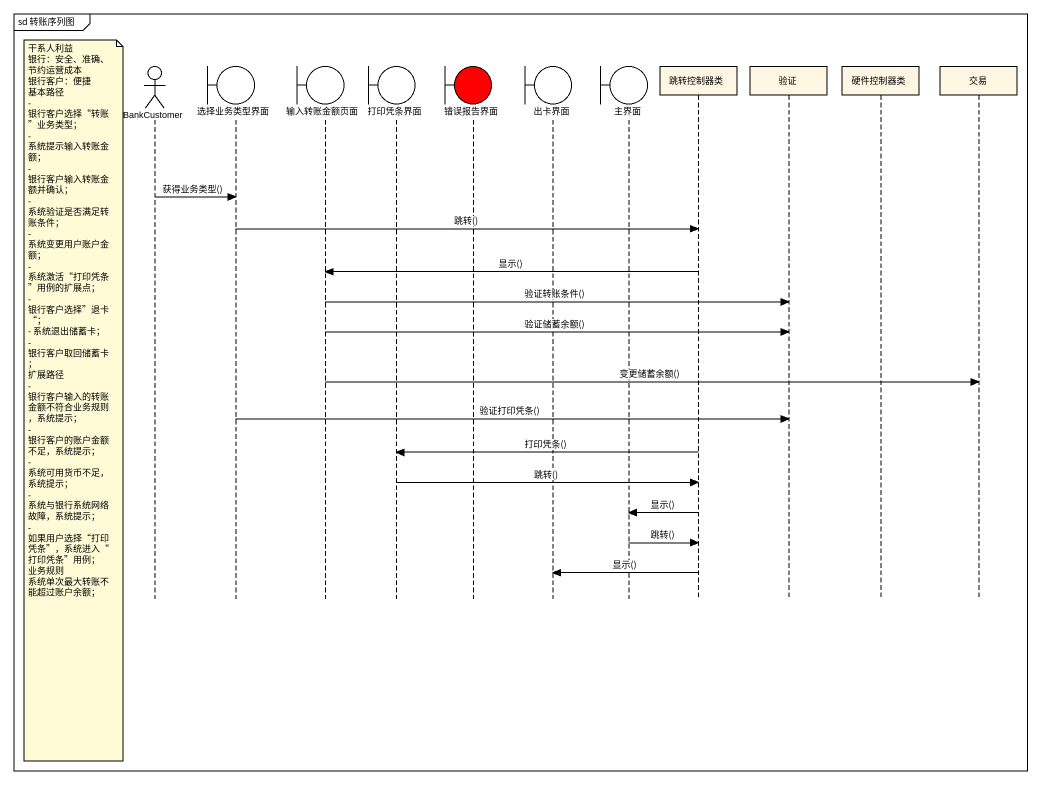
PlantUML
@startuml
mainframe sd 转账序列图
hide footbox
actor BankCustomer
boundary 选择业务类型界面
boundary 输入转账金额页面
boundary 打印凭条界面
boundary 错误报告界面 #FF0000
boundary 出卡界面
boundary 主界面
participant 跳转控制器类
participant 验证
participant 硬件控制器类
participant 交易

BankCustomer -> 选择业务类型界面 : 获得业务类型()
选择业务类型界面 -> 跳转控制器类 : 跳转()
跳转控制器类 -> 输入转账金额页面 : 显示()
输入转账金额页面 -> 验证 : 验证转账条件()
输入转账金额页面 -> 验证 : 验证储蓄余额()
输入转账金额页面 -> 交易 : 变更储蓄余额()
note left of BankCustomer
  干系人利益
  银行：安全、准确、节约运营成本
  银行客户：便捷
  基本路径
  - 银行客户选择“转账”业务类型；
  - 系统提示输入转账金额；
  - 银行客户输入转账金额并确认；
  - 系统验证是否满足转账条件；
  - 系统变更用户账户金额；
  - 系统激活“打印凭条”用例的扩展点；
  - 银行客户选择”退卡“；
  - 系统退出储蓄卡；
  - 银行客户取回储蓄卡；
  扩展路径
  - 银行客户输入的转账金额不符合业务规则，系统提示；
  - 银行客户的账户金额不足，系统提示；
  - 系统可用货币不足，系统提示；
  - 系统与银行系统网络故障，系统提示；
  - 如果用户选择“打印凭条”，系统进入“打印凭条”用例；
  业务规则
  系统单次最大转账不能超过账户余额；
end note
选择业务类型界面 -> 验证 : 验证打印凭条()
跳转控制器类 -> 打印凭条界面 : 打印凭条()
打印凭条界面 -> 跳转控制器类 : 跳转()
跳转控制器类 -> 主界面 : 显示()
主界面 -> 跳转控制器类 : 跳转()
跳转控制器类 -> 出卡界面 : 显示()
@enduml
